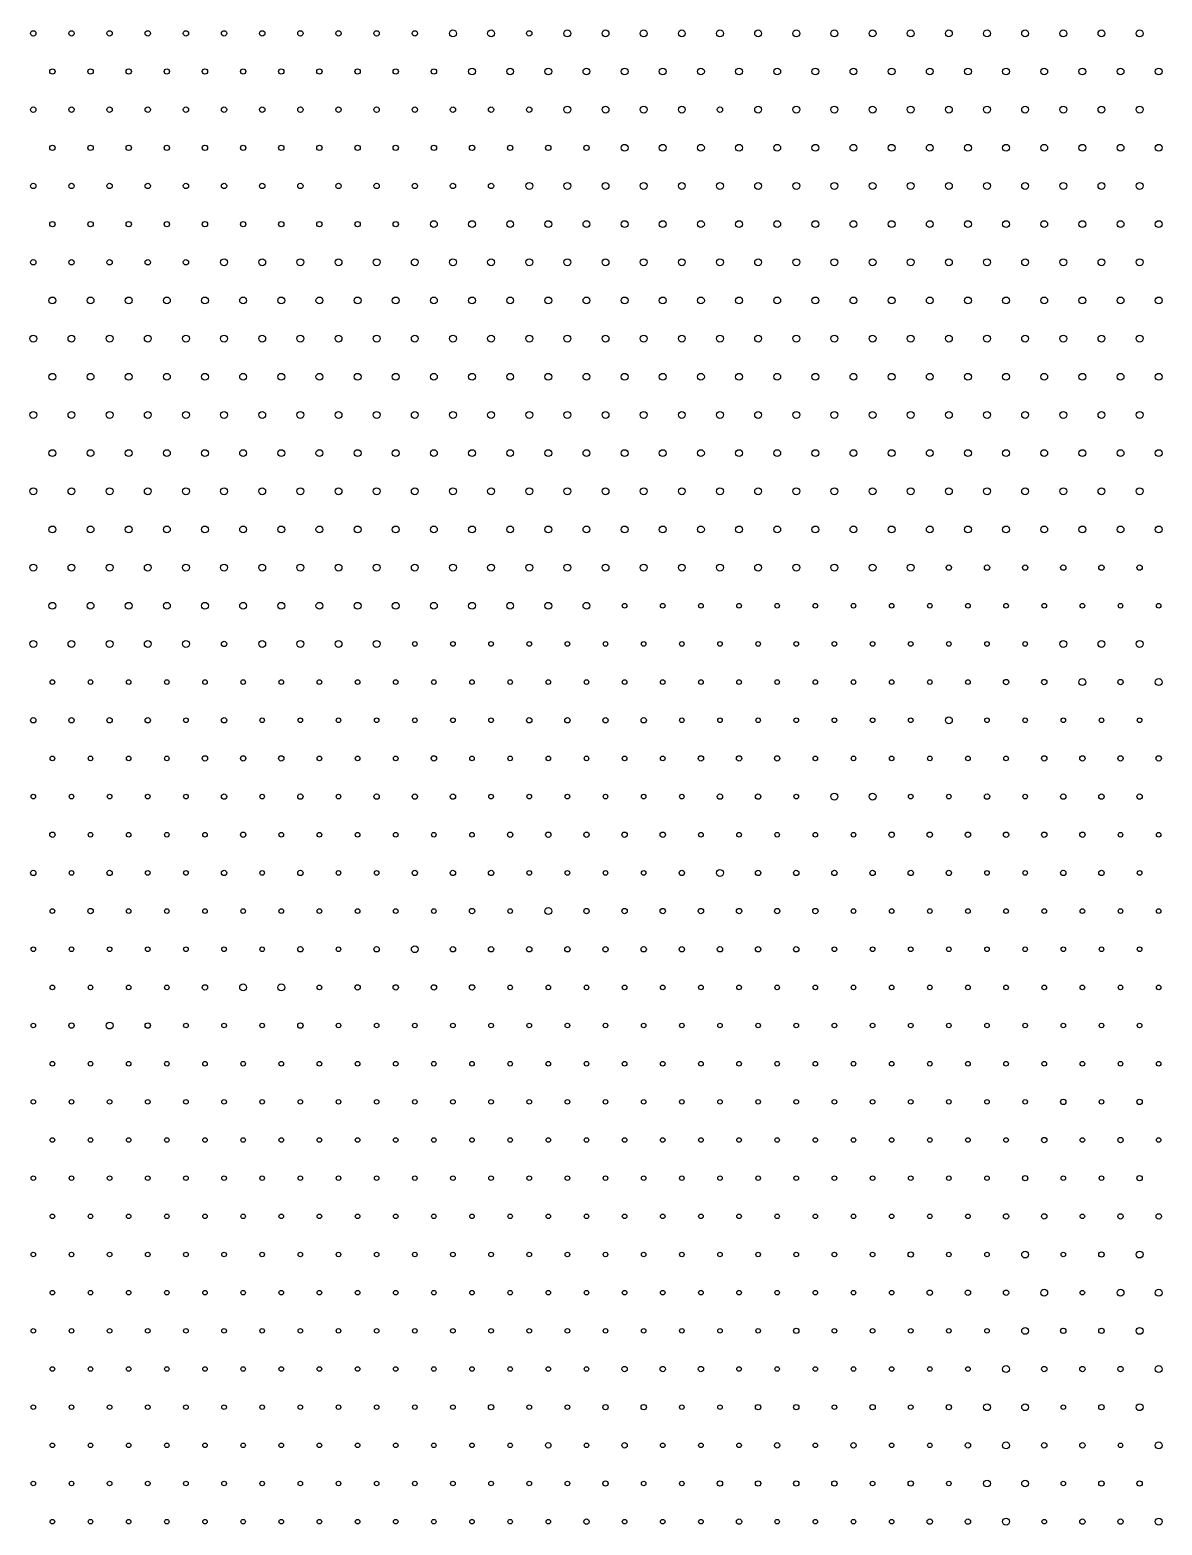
# Model space of a CAD drawing. Header units: metres. Extents: x -4 to 2980, y 46 to 2004.
# Drawn here: x -4 to 1480, y 46 to 2004 of the extents above; entities that cross this region are included whole.
import ezdxf

# ---------------------------------------------------------------- set-up
doc = ezdxf.new("R2010")
doc.units = ezdxf.units.M

msp = doc.modelspace()

# ---------------------------------------------------------------- linework, layer by layer
for centre, radius in [((0, 2000), 3.5), ((50, 2000), 3.5), ((100, 2000), 3.5), ((150, 2000), 3.5), ((200, 2000), 3.5), ((250, 2000), 3.5), ((300, 2000), 3.5), ((350, 2000), 3.5), ((400, 2000), 3.5), ((450, 2000), 3.5), ((500, 2000), 3.5), ((550, 2000), 4.5), ((600, 2000), 4.5), ((650, 2000), 3.5), ((700, 2000), 4.5), ((750, 2000), 4.5), ((800, 2000), 4.5), ((850, 2000), 4.5), ((900, 2000), 4.5), ((950, 2000), 4.5), ((1000, 2000), 4.5), ((1050, 2000), 4.5), ((1100, 2000), 4.5), ((1150, 2000), 4.5), ((1200, 2000), 4.5), ((1250, 2000), 4.5), ((1300, 2000), 4.5), ((1350, 2000), 4.5), ((1400, 2000), 4.5), ((1450, 2000), 4.5), ((25, 1950), 3.5), ((75, 1950), 3.5), ((125, 1950), 3.5), ((175, 1950), 3.5), ((225, 1950), 3.5), ((275, 1950), 3.5), ((325, 1950), 3.5), ((375, 1950), 3.5), ((425, 1950), 3.5), ((475, 1950), 3.5), ((525, 1950), 3.5), ((575, 1950), 4.5), ((625, 1950), 4.5), ((675, 1950), 4.5), ((725, 1950), 4.5), ((775, 1950), 4.5), ((825, 1950), 4.5), ((875, 1950), 4.5), ((925, 1950), 4.5), ((975, 1950), 4.5), ((1025, 1950), 4.5), ((1075, 1950), 4.5), ((1125, 1950), 4.5), ((1175, 1950), 4.5), ((1225, 1950), 4.5), ((1275, 1950), 4.5), ((1325, 1950), 4.5), ((1375, 1950), 4.5), ((1425, 1950), 4.5), ((1475, 1950), 4.5), ((0, 1900), 3.5), ((50, 1900), 3.5), ((100, 1900), 3.5), ((150, 1900), 3.5), ((200, 1900), 3.5), ((250, 1900), 3.5), ((300, 1900), 3.5), ((350, 1900), 3.5), ((400, 1900), 3.5), ((450, 1900), 3.5), ((500, 1900), 3.5), ((550, 1900), 3.5), ((600, 1900), 3.5), ((650, 1900), 3.5), ((700, 1900), 4.5), ((750, 1900), 4.5), ((800, 1900), 4.5), ((850, 1900), 4.5), ((900, 1900), 3.5), ((950, 1900), 4.5), ((1000, 1900), 4.5), ((1050, 1900), 4.5), ((1100, 1900), 4.5), ((1150, 1900), 4.5), ((1200, 1900), 4.5), ((1250, 1900), 4.5), ((1300, 1900), 4.5), ((1350, 1900), 4.5), ((1400, 1900), 4.5), ((1450, 1900), 4.5), ((25, 1850), 3.5), ((75, 1850), 3.5), ((125, 1850), 3.5), ((175, 1850), 3.5), ((225, 1850), 3.5), ((275, 1850), 3.5), ((325, 1850), 3.5), ((375, 1850), 3.5), ((425, 1850), 3.5), ((475, 1850), 3.5), ((525, 1850), 3.5), ((575, 1850), 3.5), ((625, 1850), 3.5), ((675, 1850), 3.5), ((725, 1850), 3.5), ((775, 1850), 4.5), ((825, 1850), 4.5), ((875, 1850), 4.5), ((925, 1850), 4.5), ((975, 1850), 4.5), ((1025, 1850), 4.5), ((1075, 1850), 4.5), ((1125, 1850), 4.5), ((1175, 1850), 4.5), ((1225, 1850), 4.5), ((1275, 1850), 4.5), ((1325, 1850), 4.5), ((1375, 1850), 4.5), ((1425, 1850), 4.5), ((1475, 1850), 4.5), ((0, 1800), 3.5), ((50, 1800), 3.5), ((100, 1800), 3.5), ((150, 1800), 3.5), ((200, 1800), 3.5), ((250, 1800), 3.5), ((300, 1800), 3.5), ((350, 1800), 3.5), ((400, 1800), 3.5), ((450, 1800), 3.5), ((500, 1800), 3.5), ((550, 1800), 3.5), ((600, 1800), 3.5), ((650, 1800), 4.5), ((700, 1800), 4.5), ((750, 1800), 4.5), ((800, 1800), 4.5), ((850, 1800), 4.5), ((900, 1800), 4.5), ((950, 1800), 4.5), ((1000, 1800), 4.5), ((1050, 1800), 4.5), ((1100, 1800), 4.5), ((1150, 1800), 4.5), ((1200, 1800), 4.5), ((1250, 1800), 4.5), ((1300, 1800), 4.5), ((1350, 1800), 4.5), ((1400, 1800), 4.5), ((1450, 1800), 4.5), ((25, 1750), 3.5), ((75, 1750), 3.5), ((125, 1750), 3.5), ((175, 1750), 3.5), ((225, 1750), 3.5), ((275, 1750), 3.5), ((325, 1750), 3.5), ((375, 1750), 3.5), ((425, 1750), 3.5), ((475, 1750), 3.5), ((525, 1750), 4.5), ((575, 1750), 4.5), ((625, 1750), 4.5), ((675, 1750), 4.5), ((725, 1750), 4.5), ((775, 1750), 4.5), ((825, 1750), 4.5), ((875, 1750), 4.5), ((925, 1750), 4.5), ((975, 1750), 4.5), ((1025, 1750), 4.5), ((1075, 1750), 4.5), ((1125, 1750), 4.5), ((1175, 1750), 4.5), ((1225, 1750), 4.5), ((1275, 1750), 4.5), ((1325, 1750), 4.5), ((1375, 1750), 4.5), ((1425, 1750), 4.5), ((1475, 1750), 4.5), ((250, 1700), 4.5), ((300, 1700), 4.5), ((350, 1700), 4.5), ((400, 1700), 4.5), ((450, 1700), 4.5), ((500, 1700), 4.5), ((550, 1700), 4.5), ((600, 1700), 4.5), ((650, 1700), 4.5), ((700, 1700), 4.5), ((750, 1700), 4.5), ((800, 1700), 4.5), ((850, 1700), 4.5), ((900, 1700), 4.5), ((950, 1700), 4.5), ((1000, 1700), 4.5), ((1050, 1700), 4.5), ((1100, 1700), 4.5), ((1150, 1700), 4.5), ((1200, 1700), 4.5), ((1250, 1700), 4.5), ((1300, 1700), 4.5), ((1350, 1700), 4.5), ((1400, 1700), 4.5), ((1450, 1700), 4.5), ((0, 1700), 3.5), ((50, 1700), 3.5), ((100, 1700), 3.5), ((150, 1700), 3.5), ((200, 1700), 3.5), ((25, 1650), 4.5), ((75, 1650), 4.5), ((125, 1650), 4.5), ((175, 1650), 4.5), ((225, 1650), 4.5), ((275, 1650), 4.5), ((325, 1650), 4.5), ((375, 1650), 4.5), ((425, 1650), 4.5), ((475, 1650), 4.5), ((525, 1650), 4.5), ((575, 1650), 4.5), ((625, 1650), 4.5), ((675, 1650), 4.5), ((725, 1650), 4.5), ((775, 1650), 4.5), ((825, 1650), 4.5), ((875, 1650), 4.5), ((925, 1650), 4.5), ((975, 1650), 4.5), ((1025, 1650), 4.5), ((1075, 1650), 4.5), ((1125, 1650), 4.5), ((1175, 1650), 4.5), ((1225, 1650), 4.5), ((1275, 1650), 4.5), ((1325, 1650), 4.5), ((1375, 1650), 4.5), ((1425, 1650), 4.5), ((1475, 1650), 4.5), ((0, 1600), 4.5), ((50, 1600), 4.5), ((100, 1600), 4.5), ((150, 1600), 4.5), ((200, 1600), 4.5), ((250, 1600), 4.5), ((300, 1600), 4.5), ((350, 1600), 4.5), ((400, 1600), 4.5), ((450, 1600), 4.5), ((500, 1600), 4.5), ((550, 1600), 4.5), ((600, 1600), 4.5), ((650, 1600), 4.5), ((700, 1600), 4.5), ((750, 1600), 4.5), ((800, 1600), 4.5), ((850, 1600), 4.5), ((900, 1600), 4.5), ((950, 1600), 4.5), ((1000, 1600), 4.5), ((1050, 1600), 4.5), ((1100, 1600), 4.5), ((1150, 1600), 4.5), ((1200, 1600), 4.5), ((1250, 1600), 4.5), ((1300, 1600), 4.5), ((1350, 1600), 4.5), ((1400, 1600), 4.5), ((1450, 1600), 4.5), ((25, 1550), 4.5), ((75, 1550), 4.5), ((125, 1550), 4.5), ((175, 1550), 4.5), ((225, 1550), 4.5), ((275, 1550), 4.5), ((325, 1550), 4.5), ((375, 1550), 4.5), ((425, 1550), 4.5), ((475, 1550), 4.5), ((525, 1550), 4.5), ((575, 1550), 4.5), ((625, 1550), 4.5), ((675, 1550), 4.5), ((725, 1550), 4.5), ((775, 1550), 4.5), ((825, 1550), 4.5), ((875, 1550), 4.5), ((925, 1550), 4.5), ((975, 1550), 4.5), ((1025, 1550), 4.5), ((1075, 1550), 4.5), ((1125, 1550), 4.5), ((1175, 1550), 4.5), ((1225, 1550), 4.5), ((1275, 1550), 4.5), ((1325, 1550), 4.5), ((1375, 1550), 4.5), ((1425, 1550), 4.5), ((1475, 1550), 4.5), ((0, 1500), 4.5), ((50, 1500), 4.5), ((100, 1500), 4.5), ((150, 1500), 4.5), ((200, 1500), 4.5), ((250, 1500), 4.5), ((300, 1500), 4.5), ((350, 1500), 4.5), ((400, 1500), 4.5), ((450, 1500), 4.5), ((500, 1500), 4.5), ((550, 1500), 4.5), ((600, 1500), 4.5), ((650, 1500), 4.5), ((700, 1500), 4.5), ((750, 1500), 4.5), ((800, 1500), 4.5), ((850, 1500), 4.5), ((900, 1500), 4.5), ((950, 1500), 4.5), ((1000, 1500), 4.5), ((1050, 1500), 4.5), ((1100, 1500), 4.5), ((1150, 1500), 4.5), ((1200, 1500), 4.5), ((1250, 1500), 4.5), ((1300, 1500), 4.5), ((1350, 1500), 4.5), ((1400, 1500), 4.5), ((1450, 1500), 4.5), ((25, 1450), 4.5), ((75, 1450), 4.5), ((125, 1450), 4.5), ((175, 1450), 4.5), ((225, 1450), 4.5), ((275, 1450), 4.5), ((325, 1450), 4.5), ((375, 1450), 4.5), ((425, 1450), 4.5), ((475, 1450), 4.5), ((525, 1450), 4.5), ((575, 1450), 4.5), ((625, 1450), 4.5), ((675, 1450), 4.5), ((725, 1450), 4.5), ((775, 1450), 4.5), ((825, 1450), 4.5), ((875, 1450), 4.5), ((925, 1450), 4.5), ((975, 1450), 4.5), ((1025, 1450), 4.5), ((1075, 1450), 4.5), ((1125, 1450), 4.5), ((1175, 1450), 4.5), ((1225, 1450), 4.5), ((1275, 1450), 4.5), ((1325, 1450), 4.5), ((1375, 1450), 4.5), ((1425, 1450), 4.5), ((1475, 1450), 4.5), ((0, 1400), 4.5), ((50, 1400), 4.5), ((100, 1400), 4.5), ((150, 1400), 4.5), ((200, 1400), 4.5), ((250, 1400), 4.5), ((300, 1400), 4.5), ((350, 1400), 4.5), ((400, 1400), 4.5), ((450, 1400), 4.5), ((500, 1400), 4.5), ((550, 1400), 4.5), ((600, 1400), 4.5), ((650, 1400), 4.5), ((700, 1400), 4.5), ((750, 1400), 4.5), ((800, 1400), 4.5), ((850, 1400), 4.5), ((900, 1400), 4.5), ((950, 1400), 4.5), ((1000, 1400), 4.5), ((1050, 1400), 4.5), ((1100, 1400), 4.5), ((1150, 1400), 4.5), ((1200, 1400), 4.5), ((1250, 1400), 4.5), ((1300, 1400), 4.5), ((1350, 1400), 4.5), ((1400, 1400), 4.5), ((1450, 1400), 4.5), ((25, 1350), 4.5), ((75, 1350), 4.5), ((125, 1350), 4.5), ((175, 1350), 4.5), ((225, 1350), 4.5), ((275, 1350), 4.5), ((325, 1350), 4.5), ((375, 1350), 4.5), ((425, 1350), 4.5), ((475, 1350), 4.5), ((525, 1350), 4.5), ((575, 1350), 4.5), ((625, 1350), 4.5), ((675, 1350), 4.5), ((725, 1350), 4.5), ((775, 1350), 4.5), ((825, 1350), 4.5), ((875, 1350), 4.5), ((925, 1350), 4.5), ((975, 1350), 4.5), ((1025, 1350), 4.5), ((1075, 1350), 4.5), ((1125, 1350), 4.5), ((1175, 1350), 4.5), ((1225, 1350), 4.5), ((1275, 1350), 4.5), ((1325, 1350), 4.5), ((1375, 1350), 4.5), ((1425, 1350), 4.5), ((1475, 1350), 4.5), ((0, 1300), 4.5), ((50, 1300), 4.5), ((100, 1300), 4.5), ((150, 1300), 4.5), ((200, 1300), 4.5), ((250, 1300), 4.5), ((300, 1300), 4.5), ((350, 1300), 4.5), ((400, 1300), 4.5), ((450, 1300), 4.5), ((500, 1300), 4.5), ((550, 1300), 4.5), ((600, 1300), 4.5), ((650, 1300), 4.5), ((700, 1300), 4.5), ((750, 1300), 4.5), ((800, 1300), 4.5), ((850, 1300), 4.5), ((900, 1300), 4.5), ((950, 1300), 4.5), ((1000, 1300), 4.5), ((1050, 1300), 4.5), ((1100, 1300), 4.5), ((1150, 1300), 4.5), ((1200, 1300), 3.5), ((1250, 1300), 3.5), ((1300, 1300), 3.5), ((1350, 1300), 3.5), ((1400, 1300), 3.5), ((1450, 1300), 3.5), ((25, 1250), 4.5), ((75, 1250), 4.5), ((125, 1250), 4.5), ((175, 1250), 4.5), ((225, 1250), 4.5), ((275, 1250), 4.5), ((325, 1250), 4.5), ((375, 1250), 4.5), ((425, 1250), 4.5), ((475, 1250), 4.5), ((525, 1250), 4.5), ((575, 1250), 4.5), ((625, 1250), 4.5), ((675, 1250), 4.5), ((725, 1250), 4.5), ((775, 1250), 3), ((825, 1250), 3), ((875, 1250), 3), ((925, 1250), 3), ((975, 1250), 3), ((1025, 1250), 3), ((1075, 1250), 3), ((1125, 1250), 3), ((1175, 1250), 3), ((1225, 1250), 3), ((1275, 1250), 3), ((1325, 1250), 3), ((1375, 1250), 3), ((1425, 1250), 3), ((1475, 1250), 3), ((0, 1200), 4.5), ((50, 1200), 4.5), ((100, 1200), 4.5), ((150, 1200), 4.5), ((200, 1200), 4.5), ((250, 1200), 3.5), ((300, 1200), 4.5), ((350, 1200), 4.5), ((400, 1200), 4.5), ((450, 1200), 4.5), ((500, 1200), 3), ((550, 1200), 3), ((600, 1200), 3), ((650, 1200), 3), ((700, 1200), 3), ((750, 1200), 3), ((800, 1200), 3), ((850, 1200), 3), ((900, 1200), 3), ((950, 1200), 3), ((1000, 1200), 3), ((1050, 1200), 3), ((1100, 1200), 3), ((1150, 1200), 3), ((1200, 1200), 3), ((1250, 1200), 3), ((1300, 1200), 3), ((1350, 1200), 4.5), ((1400, 1200), 4.5), ((1450, 1200), 4.5), ((25, 1150), 3), ((75, 1150), 3), ((125, 1150), 3), ((175, 1150), 3), ((225, 1150), 3), ((275, 1150), 3), ((325, 1150), 3), ((375, 1150), 3), ((425, 1150), 3), ((475, 1150), 3), ((525, 1150), 3), ((575, 1150), 3), ((625, 1150), 3), ((675, 1150), 3), ((725, 1150), 3), ((775, 1150), 3), ((825, 1150), 3), ((875, 1150), 3), ((925, 1150), 3), ((975, 1150), 3), ((1025, 1150), 3), ((1075, 1150), 3), ((1125, 1150), 3), ((1175, 1150), 3), ((1225, 1150), 3), ((1275, 1150), 3.5), ((1325, 1150), 3.5), ((1375, 1150), 4.5), ((1425, 1150), 3.5), ((1475, 1150), 4.5), ((0, 1100), 3.5), ((50, 1100), 3.5), ((100, 1100), 3.5), ((150, 1100), 3.5), ((200, 1100), 3), ((250, 1100), 3.5), ((300, 1100), 3), ((350, 1100), 3), ((400, 1100), 3), ((450, 1100), 3), ((500, 1100), 3), ((550, 1100), 3), ((600, 1100), 3), ((650, 1100), 3.5), ((700, 1100), 3.5), ((750, 1100), 3.5), ((800, 1100), 3.5), ((850, 1100), 3), ((900, 1100), 3), ((950, 1100), 3), ((1000, 1100), 3), ((1050, 1100), 3), ((1100, 1100), 3), ((1150, 1100), 3), ((1200, 1100), 4.5), ((1250, 1100), 3), ((1300, 1100), 3), ((1350, 1100), 3), ((1400, 1100), 3), ((1450, 1100), 3), ((25, 1050), 3), ((75, 1050), 3), ((125, 1050), 3), ((175, 1050), 3), ((225, 1050), 3.5), ((275, 1050), 3.5), ((325, 1050), 3.5), ((375, 1050), 3), ((425, 1050), 3), ((475, 1050), 3), ((525, 1050), 3.5), ((575, 1050), 3), ((625, 1050), 3), ((675, 1050), 3), ((725, 1050), 3), ((775, 1050), 3), ((825, 1050), 3), ((875, 1050), 3.5), ((925, 1050), 3.5), ((975, 1050), 3.5), ((1025, 1050), 3), ((1075, 1050), 3), ((1125, 1050), 3), ((1175, 1050), 3), ((1225, 1050), 3), ((1275, 1050), 3), ((1325, 1050), 3.5), ((1375, 1050), 3.5), ((1425, 1050), 3.5), ((1475, 1050), 3.5), ((0, 1000), 3), ((50, 1000), 3), ((100, 1000), 3), ((150, 1000), 3), ((200, 1000), 3), ((250, 1000), 3.5), ((300, 1000), 3), ((350, 1000), 3.5), ((400, 1000), 3), ((450, 1000), 3.5), ((500, 1000), 3.5), ((550, 1000), 3.5), ((600, 1000), 3), ((650, 1000), 3), ((700, 1000), 3), ((750, 1000), 3), ((800, 1000), 3), ((850, 1000), 3), ((900, 1000), 3.5), ((950, 1000), 3.5), ((1000, 1000), 3), ((1050, 1000), 4.5), ((1100, 1000), 4.5), ((1150, 1000), 3), ((1200, 1000), 3), ((1250, 1000), 3.5), ((1300, 1000), 3), ((1350, 1000), 3.5), ((1400, 1000), 3.5), ((1450, 1000), 3.5), ((25, 950), 3.5), ((75, 950), 3), ((125, 950), 3), ((175, 950), 3), ((225, 950), 3), ((275, 950), 3.5), ((325, 950), 3), ((375, 950), 3), ((425, 950), 3), ((475, 950), 3), ((525, 950), 3), ((575, 950), 3), ((625, 950), 3.5), ((675, 950), 3.5), ((725, 950), 3.5), ((775, 950), 3.5), ((825, 950), 3.5), ((875, 950), 3), ((925, 950), 3), ((975, 950), 3), ((1025, 950), 3), ((1075, 950), 3), ((1125, 950), 3.5), ((1175, 950), 3.5), ((1225, 950), 3.5), ((1275, 950), 3.5), ((1325, 950), 3.5), ((1375, 950), 3.5), ((1425, 950), 3), ((1475, 950), 3), ((0, 900), 3.5), ((50, 900), 3), ((100, 900), 3.5), ((150, 900), 3), ((200, 900), 3), ((250, 900), 3.5), ((300, 900), 3), ((350, 900), 3.5), ((400, 900), 3), ((450, 900), 3), ((500, 900), 3.5), ((550, 900), 3.5), ((600, 900), 3.5), ((650, 900), 3), ((700, 900), 3), ((750, 900), 3), ((800, 900), 3), ((850, 900), 3.5), ((900, 900), 4.5), ((950, 900), 3.5), ((1000, 900), 3.5), ((1050, 900), 3.5), ((1100, 900), 3.5), ((1150, 900), 3.5), ((1200, 900), 3.5), ((1250, 900), 3), ((1300, 900), 3), ((1350, 900), 3.5), ((1400, 900), 3.5), ((1450, 900), 3), ((25, 850), 3), ((75, 850), 3.5), ((125, 850), 3), ((175, 850), 3), ((225, 850), 3), ((275, 850), 3), ((325, 850), 3), ((375, 850), 3), ((425, 850), 3), ((475, 850), 3), ((525, 850), 3), ((575, 850), 3.5), ((625, 850), 3), ((675, 850), 4.5), ((725, 850), 3.5), ((775, 850), 3.5), ((825, 850), 3.5), ((875, 850), 3.5), ((925, 850), 3.5), ((975, 850), 3.5), ((1025, 850), 3.5), ((1075, 850), 3), ((1125, 850), 3), ((1175, 850), 3), ((1225, 850), 3), ((1275, 850), 3), ((1325, 850), 3), ((1375, 850), 3), ((1425, 850), 3), ((1475, 850), 3), ((350, 800), 3.5), ((450, 800), 3.5), ((500, 800), 4.5), ((550, 800), 3.5), ((600, 800), 3.5), ((650, 800), 3.5), ((700, 800), 3.5), ((750, 800), 3.5), ((800, 800), 3.5), ((850, 800), 3.5), ((900, 800), 3.5), ((950, 800), 3.5), ((1000, 800), 3.5), ((0, 800), 3), ((50, 800), 3), ((100, 800), 3), ((150, 800), 3), ((200, 800), 3), ((250, 800), 3), ((300, 800), 3), ((400, 800), 3), ((1050, 800), 3), ((1100, 800), 3), ((1150, 800), 3), ((1200, 800), 3), ((1250, 800), 3), ((1300, 800), 3), ((1350, 800), 3), ((1400, 800), 3), ((1450, 800), 3), ((25, 750), 3), ((75, 750), 3), ((125, 750), 3), ((175, 750), 3), ((225, 750), 3.5), ((275, 750), 4.5), ((325, 750), 4.5), ((375, 750), 3), ((425, 750), 3.5), ((475, 750), 3.5), ((525, 750), 3.5), ((575, 750), 3.5), ((625, 750), 3), ((675, 750), 3), ((725, 750), 3), ((775, 750), 3), ((825, 750), 3), ((875, 750), 3), ((925, 750), 3), ((975, 750), 3), ((1025, 750), 3), ((1075, 750), 3), ((1125, 750), 3), ((1175, 750), 3), ((1225, 750), 3), ((1275, 750), 3), ((1325, 750), 3), ((1375, 750), 3), ((1425, 750), 3), ((1475, 750), 3), ((0, 700), 3), ((50, 700), 3.5), ((100, 700), 4.5), ((150, 700), 3.5), ((200, 700), 3), ((250, 700), 3), ((300, 700), 3), ((350, 700), 3.5), ((400, 700), 3), ((450, 700), 3), ((500, 700), 3), ((550, 700), 3), ((600, 700), 3), ((650, 700), 3), ((700, 700), 3), ((750, 700), 3), ((800, 700), 3), ((850, 700), 3), ((900, 700), 3), ((950, 700), 3), ((1000, 700), 3), ((1050, 700), 3), ((1100, 700), 3), ((1150, 700), 3), ((1200, 700), 3), ((1250, 700), 3), ((1300, 700), 3), ((1350, 700), 3), ((1400, 700), 3), ((1450, 700), 3), ((25, 650), 3), ((75, 650), 3), ((125, 650), 3), ((175, 650), 3), ((225, 650), 3), ((275, 650), 3), ((325, 650), 3), ((375, 650), 3), ((425, 650), 3), ((475, 650), 3), ((525, 650), 3), ((575, 650), 3), ((625, 650), 3), ((675, 650), 3), ((725, 650), 3), ((775, 650), 3), ((825, 650), 3), ((875, 650), 3), ((925, 650), 3), ((975, 650), 3), ((1025, 650), 3), ((1075, 650), 3), ((1125, 650), 3), ((1175, 650), 3), ((1225, 650), 3), ((1275, 650), 3), ((1325, 650), 3), ((1375, 650), 3), ((1425, 650), 3), ((1475, 650), 3), ((0, 600), 3), ((50, 600), 3), ((100, 600), 3), ((150, 600), 3), ((200, 600), 3), ((250, 600), 3), ((300, 600), 3), ((350, 600), 3), ((400, 600), 3), ((450, 600), 3), ((500, 600), 3), ((550, 600), 3), ((600, 600), 3), ((650, 600), 3), ((700, 600), 3), ((750, 600), 3), ((800, 600), 3), ((850, 600), 3), ((900, 600), 3), ((950, 600), 3), ((1000, 600), 3), ((1050, 600), 3), ((1100, 600), 3), ((1150, 600), 3), ((1200, 600), 3), ((1250, 600), 3), ((1300, 600), 3), ((1350, 600), 3.5), ((1400, 600), 3), ((1450, 600), 3.5), ((25, 550), 3), ((75, 550), 3), ((125, 550), 3), ((175, 550), 3), ((225, 550), 3), ((275, 550), 3), ((325, 550), 3), ((375, 550), 3), ((425, 550), 3), ((475, 550), 3), ((525, 550), 3), ((575, 550), 3), ((625, 550), 3), ((675, 550), 3), ((725, 550), 3), ((775, 550), 3), ((825, 550), 3), ((875, 550), 3), ((925, 550), 3), ((975, 550), 3), ((1025, 550), 3), ((1075, 550), 3), ((1125, 550), 3), ((1175, 550), 3), ((1225, 550), 3), ((1275, 550), 3), ((1325, 550), 3.5), ((1375, 550), 3), ((1425, 550), 3.5), ((1475, 550), 3), ((0, 500), 3), ((50, 500), 3), ((100, 500), 3), ((150, 500), 3), ((200, 500), 3), ((250, 500), 3), ((300, 500), 3), ((350, 500), 3), ((400, 500), 3), ((450, 500), 3), ((500, 500), 3), ((550, 500), 3), ((600, 500), 3), ((650, 500), 3), ((700, 500), 3), ((750, 500), 3), ((800, 500), 3), ((850, 500), 3), ((900, 500), 3), ((950, 500), 3), ((1000, 500), 3), ((1050, 500), 3), ((1100, 500), 3), ((1150, 500), 3), ((1200, 500), 3), ((1250, 500), 3), ((1300, 500), 3.5), ((1350, 500), 3), ((1400, 500), 3), ((1450, 500), 3.5), ((25, 450), 3), ((75, 450), 3), ((125, 450), 3), ((175, 450), 3), ((225, 450), 3), ((275, 450), 3), ((325, 450), 3), ((375, 450), 3), ((425, 450), 3), ((475, 450), 3), ((525, 450), 3), ((575, 450), 3), ((625, 450), 3), ((675, 450), 3), ((725, 450), 3), ((775, 450), 3), ((825, 450), 3), ((875, 450), 3), ((925, 450), 3), ((975, 450), 3), ((1025, 450), 3), ((1075, 450), 3), ((1125, 450), 3), ((1175, 450), 3), ((1225, 450), 3), ((1275, 450), 3.5), ((1325, 450), 3.5), ((1375, 450), 3), ((1425, 450), 3.5), ((1475, 450), 3.5), ((0, 400), 3), ((50, 400), 3), ((100, 400), 3), ((150, 400), 3), ((200, 400), 3), ((250, 400), 3), ((300, 400), 3), ((350, 400), 3), ((400, 400), 3), ((450, 400), 3), ((500, 400), 3), ((550, 400), 3), ((600, 400), 3), ((650, 400), 3), ((700, 400), 3), ((750, 400), 3), ((800, 400), 3), ((850, 400), 3), ((900, 400), 3), ((950, 400), 3), ((1000, 400), 3), ((1050, 400), 3), ((1100, 400), 3), ((1150, 400), 3.5), ((1200, 400), 3), ((1250, 400), 3), ((1300, 400), 4.5), ((1350, 400), 3), ((1400, 400), 3.5), ((1450, 400), 4.5), ((25, 350), 3), ((75, 350), 3), ((125, 350), 3), ((175, 350), 3), ((225, 350), 3), ((275, 350), 3), ((325, 350), 3), ((375, 350), 3), ((425, 350), 3), ((475, 350), 3), ((525, 350), 3), ((575, 350), 3), ((625, 350), 3), ((675, 350), 3), ((725, 350), 3), ((775, 350), 3), ((825, 350), 3), ((875, 350), 3), ((925, 350), 3), ((975, 350), 3), ((1025, 350), 3), ((1075, 350), 3), ((1125, 350), 3), ((1175, 350), 3.5), ((1225, 350), 3.5), ((1275, 350), 3.5), ((1325, 350), 4.5), ((1375, 350), 3), ((1425, 350), 4.5), ((1475, 350), 4.5), ((0, 300), 3), ((50, 300), 3), ((100, 300), 3), ((150, 300), 3), ((200, 300), 3), ((250, 300), 3), ((300, 300), 3), ((350, 300), 3), ((400, 300), 3), ((450, 300), 3), ((500, 300), 3), ((550, 300), 3), ((600, 300), 3), ((650, 300), 3), ((700, 300), 3), ((750, 300), 3), ((800, 300), 3), ((850, 300), 3), ((900, 300), 3), ((950, 300), 3), ((1000, 300), 3.5), ((1050, 300), 3), ((1100, 300), 3), ((1150, 300), 3), ((1200, 300), 3), ((1250, 300), 3), ((1300, 300), 4.5), ((1350, 300), 3.5), ((1400, 300), 3.5), ((1450, 300), 4.5), ((25, 250), 3), ((75, 250), 3), ((125, 250), 3), ((175, 250), 3), ((225, 250), 3), ((275, 250), 3), ((325, 250), 3), ((375, 250), 3), ((425, 250), 3), ((475, 250), 3), ((525, 250), 3), ((575, 250), 3), ((625, 250), 3), ((675, 250), 3), ((725, 250), 3), ((775, 250), 3.5), ((825, 250), 3.5), ((875, 250), 3.5), ((925, 250), 3), ((975, 250), 3), ((1025, 250), 3), ((1075, 250), 3), ((1125, 250), 3), ((1175, 250), 3), ((1225, 250), 3), ((1275, 250), 4.5), ((1325, 250), 3.5), ((1375, 250), 3.5), ((1425, 250), 3.5), ((1475, 250), 4.5), ((0, 200), 3), ((50, 200), 3), ((100, 200), 3), ((150, 200), 3), ((200, 200), 3), ((250, 200), 3), ((300, 200), 3), ((350, 200), 3), ((400, 200), 3), ((450, 200), 3), ((500, 200), 3), ((550, 200), 3), ((600, 200), 3.5), ((650, 200), 3), ((700, 200), 3), ((750, 200), 3.5), ((800, 200), 3.5), ((850, 200), 3), ((900, 200), 3), ((950, 200), 3.5), ((1000, 200), 3.5), ((1050, 200), 3), ((1100, 200), 3.5), ((1150, 200), 3), ((1200, 200), 3.5), ((1250, 200), 4.5), ((1300, 200), 4.5), ((1350, 200), 3), ((1400, 200), 3.5), ((1450, 200), 4.5), ((25, 150), 3), ((75, 150), 3), ((125, 150), 3), ((175, 150), 3), ((225, 150), 3), ((275, 150), 3), ((325, 150), 3), ((375, 150), 3), ((425, 150), 3), ((475, 150), 3), ((525, 150), 3), ((575, 150), 3), ((625, 150), 3), ((675, 150), 3.5), ((725, 150), 3), ((775, 150), 3.5), ((825, 150), 3), ((875, 150), 3), ((925, 150), 3), ((975, 150), 3.5), ((1025, 150), 3), ((1075, 150), 3.5), ((1125, 150), 3), ((1175, 150), 3), ((1225, 150), 3.5), ((1275, 150), 4.5), ((1325, 150), 3.5), ((1375, 150), 3.5), ((1425, 150), 3), ((1475, 150), 4.5), ((0, 100), 3), ((50, 100), 3), ((100, 100), 3), ((150, 100), 3), ((200, 100), 3), ((250, 100), 3), ((300, 100), 3), ((350, 100), 3), ((400, 100), 3), ((450, 100), 3), ((500, 100), 3), ((550, 100), 3), ((600, 100), 3), ((650, 100), 3), ((700, 100), 3), ((750, 100), 3.5), ((800, 100), 3), ((850, 100), 3), ((900, 100), 3.5), ((950, 100), 3.5), ((1000, 100), 3.5), ((1050, 100), 3.5), ((1100, 100), 3), ((1150, 100), 3.5), ((1200, 100), 3), ((1250, 100), 4.5), ((1300, 100), 4.5), ((1350, 100), 3), ((1400, 100), 3.5), ((1450, 100), 3.5), ((25, 50), 3), ((75, 50), 3), ((125, 50), 3), ((175, 50), 3), ((225, 50), 3), ((275, 50), 3), ((325, 50), 3), ((375, 50), 3), ((425, 50), 3), ((475, 50), 3), ((525, 50), 3), ((575, 50), 3), ((625, 50), 3), ((675, 50), 3), ((725, 50), 3.5), ((775, 50), 3), ((825, 50), 3), ((875, 50), 3), ((925, 50), 3.5), ((975, 50), 3), ((1025, 50), 3), ((1075, 50), 3), ((1125, 50), 3), ((1175, 50), 3.5), ((1225, 50), 3.5), ((1275, 50), 4.5), ((1325, 50), 3), ((1375, 50), 3.5), ((1425, 50), 3.5), ((1475, 50), 4.5)]:
    msp.add_circle(centre, radius)

doc.saveas('drawing.dxf')
